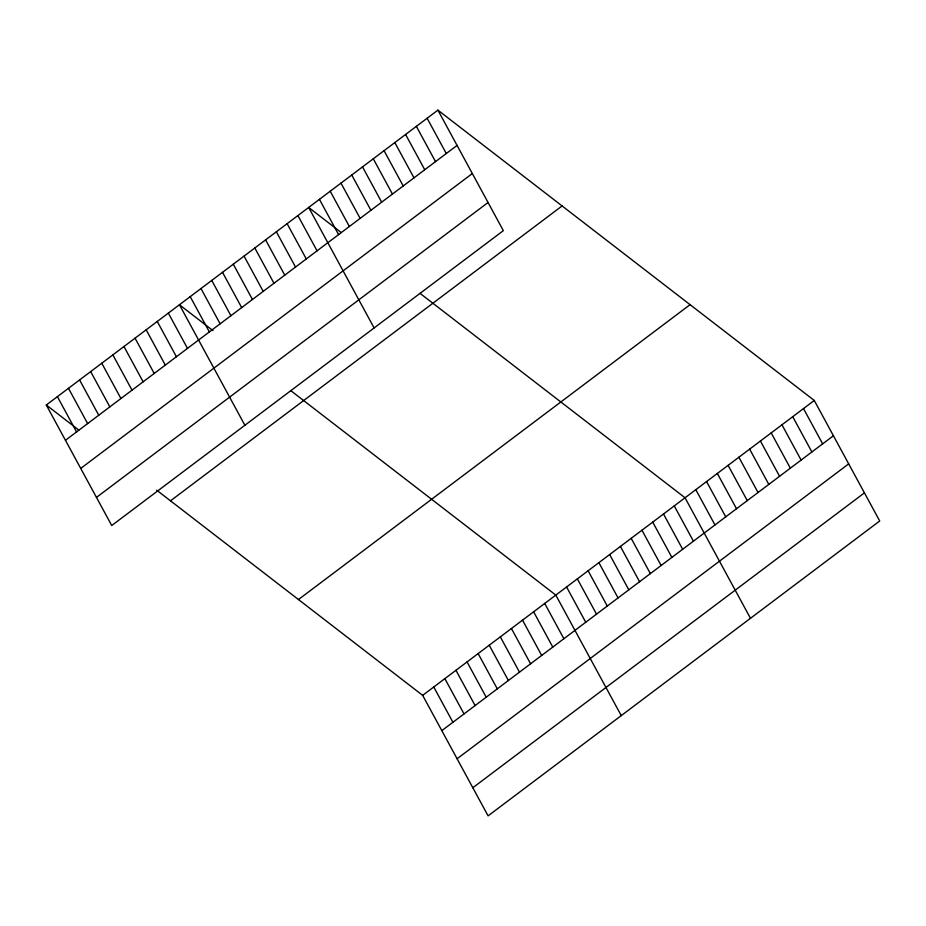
<?xml version="1.0" encoding="UTF-8"?>
<svg xmlns="http://www.w3.org/2000/svg" width="926" height="926" viewBox="0 0 926 926"><rect width="100%" height="100%" fill="white"/><g stroke="black" fill="none" stroke-linecap="round" stroke-linejoin="round"><path stroke-width="1.39" d="M437.905 110.136L503.339 230.643L111.733 525.528L46.3 405.009L437.905 110.136L814.267 400.472L879.7 520.991L488.095 815.864L422.661 695.357L156.702 490.178M65.457 440.29L457.05 145.417M80.724 468.417L472.329 173.544M96.466 497.401L488.06 202.516M170.5 500.827L562.105 205.942M298.461 599.539L690.067 304.666M422.661 695.357L814.267 400.472M441.818 730.637L833.423 435.752M457.097 758.764L848.691 463.88M472.827 787.737L864.433 492.863M341.196 232.542L308.671 207.447L374.104 327.954M420.057 293.368L685.043 497.783L750.477 618.302M212.957 330.605L179.447 304.758L244.881 425.265M290.833 390.679L555.808 595.094L621.242 715.601M46.3 405.009L78.826 430.104M803.502 408.586L822.658 443.867M792.725 416.688L811.882 451.969M781.961 424.803L801.117 460.083M771.196 432.905L790.353 468.186M760.42 441.019L779.576 476.3M749.655 449.133L768.812 484.414M738.879 457.236L758.035 492.516M728.114 465.35L747.27 500.63M717.349 473.452L736.506 508.733M706.573 481.566L725.729 516.847M695.808 489.669L714.965 524.949M674.267 505.897L693.424 541.178M663.502 513.999L682.659 549.28M652.737 522.114L671.882 557.394M427.129 118.239L446.286 153.519M641.961 530.216L661.118 565.497M416.364 126.353L435.521 161.633M631.196 538.33L650.353 573.611M405.588 134.467L424.745 169.747M620.42 546.444L639.577 581.725M394.823 142.569L413.98 177.85M609.655 554.547L628.812 589.827M384.058 150.683L403.215 185.964M598.89 562.661L618.047 597.941M373.282 158.786L392.439 194.066M588.114 570.763L607.271 606.044M362.517 166.9L381.674 202.181M577.349 578.877L596.506 614.158M351.753 175.002L370.909 210.283M566.585 586.98L585.741 622.26M340.976 183.116L360.133 218.397M330.212 191.231L349.368 226.511M544.72 603.451L563.876 638.732M319.435 199.333L338.592 234.614M533.619 611.808L552.776 647.089M522.53 620.154L541.675 655.434M297.906 215.55L317.062 250.83M511.43 628.511L530.586 663.792M287.129 223.664L306.286 258.944M500.329 636.868L519.486 672.149M276.365 231.778L295.521 267.058M489.241 645.225L508.397 680.506M265.6 239.88L284.757 275.161M478.14 653.582L497.297 688.863M254.824 247.994L273.98 283.275M467.051 661.928L486.208 697.22M244.059 256.097L263.216 291.377M455.951 670.285L475.107 705.566M233.294 264.211L252.451 299.492M444.862 678.642L464.019 713.923M222.518 272.313L241.674 307.594M433.762 686.999L452.918 722.28M211.753 280.428L230.91 315.708M200.977 288.542L220.133 323.822M190.212 296.644L209.369 331.925M168.347 313.115L187.503 348.396M157.258 321.461L176.415 356.741M146.158 329.818L165.314 365.099M135.057 338.175L154.214 373.456M123.968 346.532L143.125 381.813M112.868 354.889L132.024 390.17M101.779 363.235L120.936 398.516M90.679 371.592L109.835 406.873M79.59 379.949L98.746 415.23M68.489 388.307L87.646 423.587M57.4 396.664L76.557 431.944"/></g></svg>
